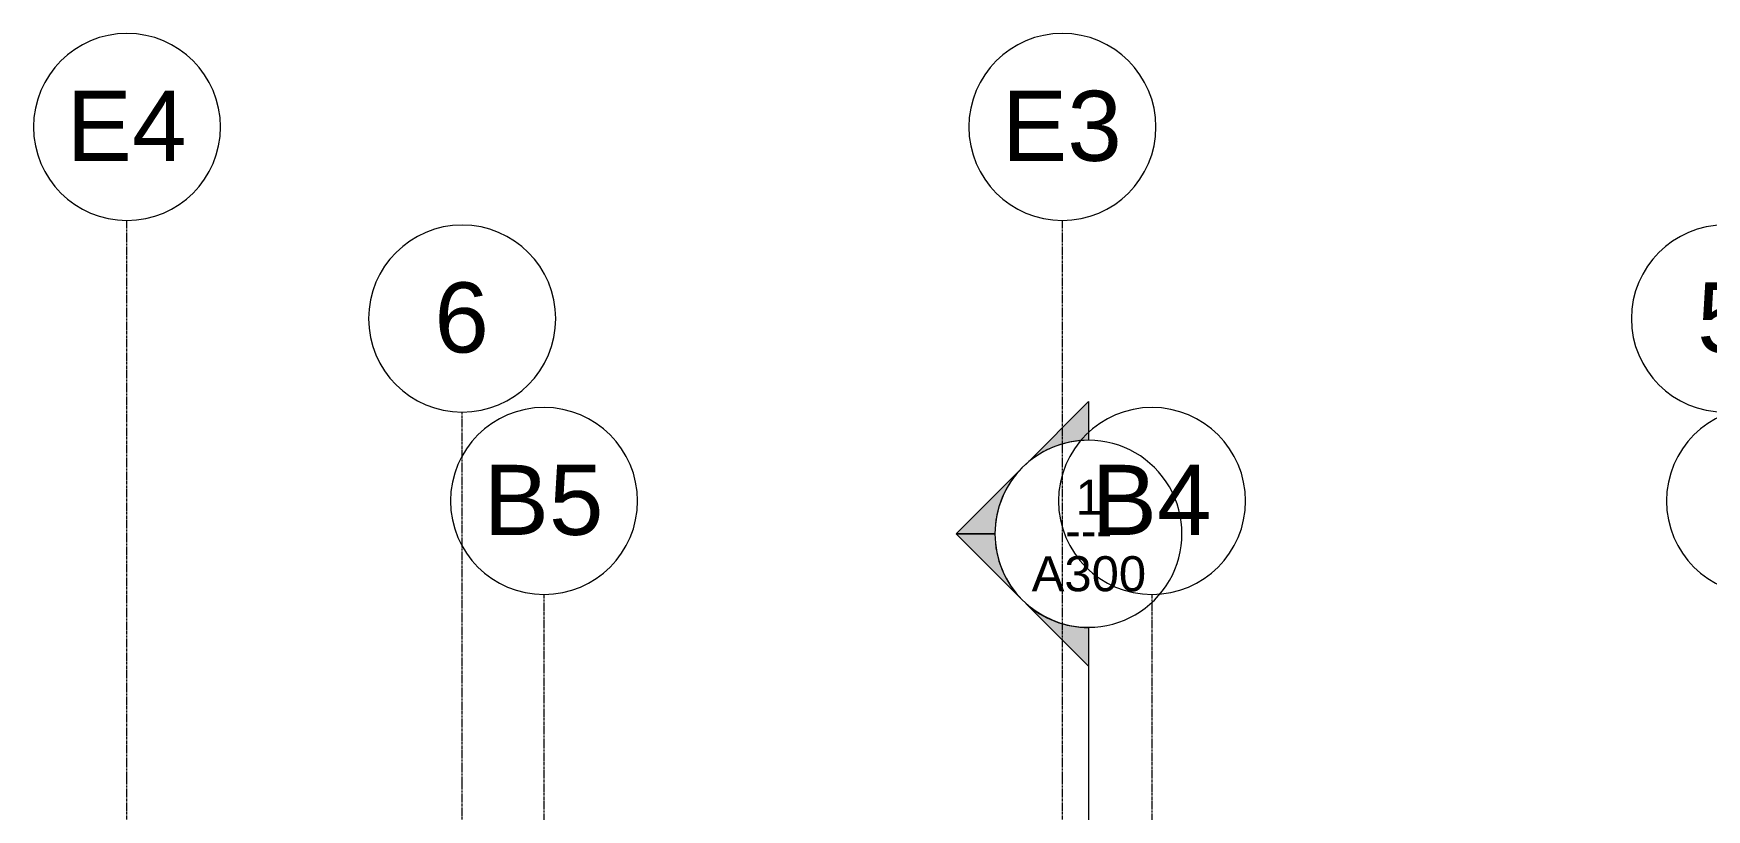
# Model space of a CAD drawing. Header units: inches. Extents: x 1352 to 6578, y -201 to 490.
# Drawn here: x 2278.2 to 2707.5, y 244.8 to 444 of the extents above; entities that cross this region are included whole.
import ezdxf

# ---------------------------------------------------------------- set-up
doc = ezdxf.new("R2010")
doc.units = ezdxf.units.IN
doc.header["$MEASUREMENT"] = 0
doc.linetypes.add('Aligning Line 1_8_', pattern=[0.25, 0.125, -0.125])
doc.linetypes.add('Grid Line 1_2_', pattern=[0.8749999999999999, 0.4999999999999999, -0.125, 0.125, -0.125])
for name, color, linetype, lineweight in [('G-ANNO-SYMB', 111, 'Aligning Line 1_8_', 9), ('S-GRID', 1, 'Continuous', 9), ('S-GRID-IDEN', 1, 'Continuous', 9)]:
    doc.layers.add(name, color=color, linetype=linetype, lineweight=lineweight)
doc.styles.add('Arial', font='arial.ttf', dxfattribs={"height": 17.99999999999998})
doc.styles.add('Arial_1', font='arial.ttf', dxfattribs={"height": 8.999999999999991})
doc.styles.add('Century Gothic_1', font='', dxfattribs={"height": 8.999999999999991})
doc.styles.get('Century Gothic_1').set_extended_font_data('Century Gothic')

# ---------------------------------------------------------------- blocks, each defined once
blk = doc.blocks.new('Grid - Grid Head - Circle-50561-BUILDING SECTION - EAST_WEST - LOOKING SOUTH')
at = {"layer": 'S-GRID-IDEN'}
for radius, start, end in [(24, 0, 179.9999999999997), (23.99999999999994, 179.9999999999999, 359.9999999999995)]:
    blk.add_arc((2877.203253864448, 324.0000000000421), radius, start, end, dxfattribs=at)
blk = doc.blocks.new('Section - Section Head - Filled-22785-BUILDING SECTION - EAST_WEST - LOOKING SOUTH')
at = {"layer": 'G-ANNO-SYMB', "linetype": 'Continuous'}
h = blk.add_hatch(color=256, dxfattribs=at)
edge = h.paths.add_edge_path(flags=0)
edge.add_arc((2548.891729866072, 315.5560000704401), 24.03123559096343, 89.99999999999989, 132.0783950246237, ccw=False)
edge.add_line((2548.891729866072, 339.5872356614037), (2548.891729866072, 349.4971255673942))
edge.add_line((2548.891729866072, 349.4971255673942), (2532.787274509435, 333.3926702107573))
h = blk.add_hatch(color=256, dxfattribs=at)
edge = h.paths.add_edge_path(flags=0)
edge.add_line((2531.921167117595, 332.5265628189171), (2514.950604369118, 315.5560000704401))
edge.add_line((2514.950604369118, 315.5560000704401), (2524.891729866072, 315.55600007044))
edge.add_arc((2548.891729866072, 315.5560000704397), 23.99999999999987, 134.9999999999996, 179.9999999999997, ccw=False)
h = blk.add_hatch(color=256, dxfattribs=at)
edge = h.paths.add_edge_path(flags=0)
edge.add_arc((2548.891729866072, 315.55600007044), 23.99999999999989, 180.0000000000001, 224.9999999999999, ccw=False)
edge.add_line((2524.891729866072, 315.5560000704401), (2514.950604369118, 315.5560000704401))
edge.add_line((2514.950604369118, 315.5560000704401), (2531.921167117595, 298.5854373219629))
h = blk.add_hatch(color=256, dxfattribs=at)
edge = h.paths.add_edge_path(flags=0)
edge.add_line((2532.787274509435, 297.7193299301226), (2548.891729866072, 281.6148745734856))
edge.add_line((2548.891729866072, 281.6148745734856), (2548.891729866072, 291.5247644794761))
edge.add_arc((2548.891729866072, 315.5560000704398), 24.03123559096389, 227.9216049753765, 270, ccw=False)
for p, q in [((2532.787274509435, 333.3926702107573), (2548.891729866072, 349.4971255673942)), ((2548.891729866072, 349.4971255673942), (2548.891729866072, 339.5872356614037)), ((2514.950604369118, 315.5560000704401), (2531.921167117595, 332.5265628189171)), ((2524.891729866072, 315.55600007044), (2514.950604369118, 315.5560000704401)), ((2531.921167117595, 298.5854373219629), (2514.950604369118, 315.5560000704401)), ((2514.950604369118, 315.5560000704401), (2524.891729866072, 315.5560000704401)), ((2548.891729866072, 281.6148745734856), (2532.787274509435, 297.7193299301226)), ((2548.891729866072, 291.5247644794761), (2548.891729866072, 281.6148745734856))]:
    blk.add_line(p, q, dxfattribs=at)
for centre, radius, start, end in [((2548.891729866072, 315.5872356614037), 23.99999999999991, 89.9999999999998, 269.9999999999994), ((2548.891729866072, 315.5560000704401), 24.03123559096343, 89.99999999999953, 132.0783950246233), ((2548.891729866072, 315.5872356614037), 24, 269.9999999999996, 90), ((2548.891729866072, 315.5560000704397), 23.99999999999987, 134.9999999999993, 179.9999999999993), ((2548.891729866072, 315.55600007044), 23.99999999999989, 179.9999999999997, 224.9999999999995), ((2548.891729866072, 315.5560000704398), 24.03123559096389, 227.9216049753762, 269.9999999999996)]:
    blk.add_arc(centre, radius, start, end, dxfattribs=at)

msp = doc.modelspace()

# ---------------------------------------------------------------- linework, layer by layer
at = {"layer": 'G-ANNO-SYMB', "linetype": 'Continuous'}
msp.add_line((2548.891729866074, 291.5560000704402), (2548.891729866074, -124.8642614123039), dxfattribs=at)
at = {"layer": 'S-GRID', "linetype": 'Grid Line 1_2_'}
for p, q in [((2302.203253864448, -96.00000000002937), (2302.203253864448, 396.0000000000401)), ((2542.203253864448, -96.00000000002937), (2542.203253864448, 396.0000000000401)), ((2388.203253864448, -75.40835001650407), (2388.203253864448, 346.8162835804475)), ((2409.20325386445, -92.00000000002558), (2409.20325386445, 300.0000000000423)), ((2565.20325386445, -92.00000000002558), (2565.20325386445, 300.0000000000423))]:
    msp.add_line(p, q, dxfattribs=at)

# ---------------------------------------------------------------- block references
at = {"layer": 'G-ANNO-SYMB', "linetype": 'Continuous'}
msp.add_blockref('Section - Section Head - Filled-22785-BUILDING SECTION - EAST_WEST - LOOKING SOUTH', (0, 0), dxfattribs=at)
at = {"layer": 'S-GRID-IDEN'}
for p in [(-575.0000000000024, 95.99999999999764), (-335.0000000000031, 95.99999999999764), (-489.0000000000035, 46.81628358040502), (-165.0000000000036, 46.81628358040502), (-468.0000000000015, 0), (-312.0000000000011, 0), (-156.0000000000015, 0)]:
    msp.add_blockref('Grid - Grid Head - Circle-50561-BUILDING SECTION - EAST_WEST - LOOKING SOUTH', p, dxfattribs=at)

# ---------------------------------------------------------------- texts
at = {"layer": 'G-ANNO-SYMB', "linetype": 'Continuous', "char_height": 8.999999999999991, "attachment_point": 1}
for s, insert, width, style in [('1', (2545.570753390316, 329.4646365306078), 8.483999999999991, 'Arial_1'), ('---', (2542.9194423036, 320.957943617222), 15.45299999999999, 'Century Gothic_1'), ('A300', (2534.326658902127, 309.828392341275), 35.75399999999996, 'Arial_1')]:
    msp.add_mtext(s, dxfattribs=dict(at, insert=insert, width=width, style=style))
at = {"layer": 'S-GRID-IDEN', "char_height": 17.99999999999998, "attachment_point": 1, "style": 'Arial'}
for s, insert, width in [('E4', (2286.702577221286, 429.2879394806982), 37.26899999999995), ('E3', (2526.702577221286, 429.2879394806982), 37.26899999999995), ('6', (2381.074230764592, 380.1042230611056), 16.96799999999998), ('5', (2705.074230764592, 380.1042230611056), 16.96799999999998), ('B5', (2393.702577221287, 333.2879394807005), 37.26899999999995), ('B4', (2549.702577221288, 333.2879394807005), 37.26899999999995)]:
    msp.add_mtext(s, dxfattribs=dict(at, insert=insert, width=width))

doc.saveas('drawing.dxf')
